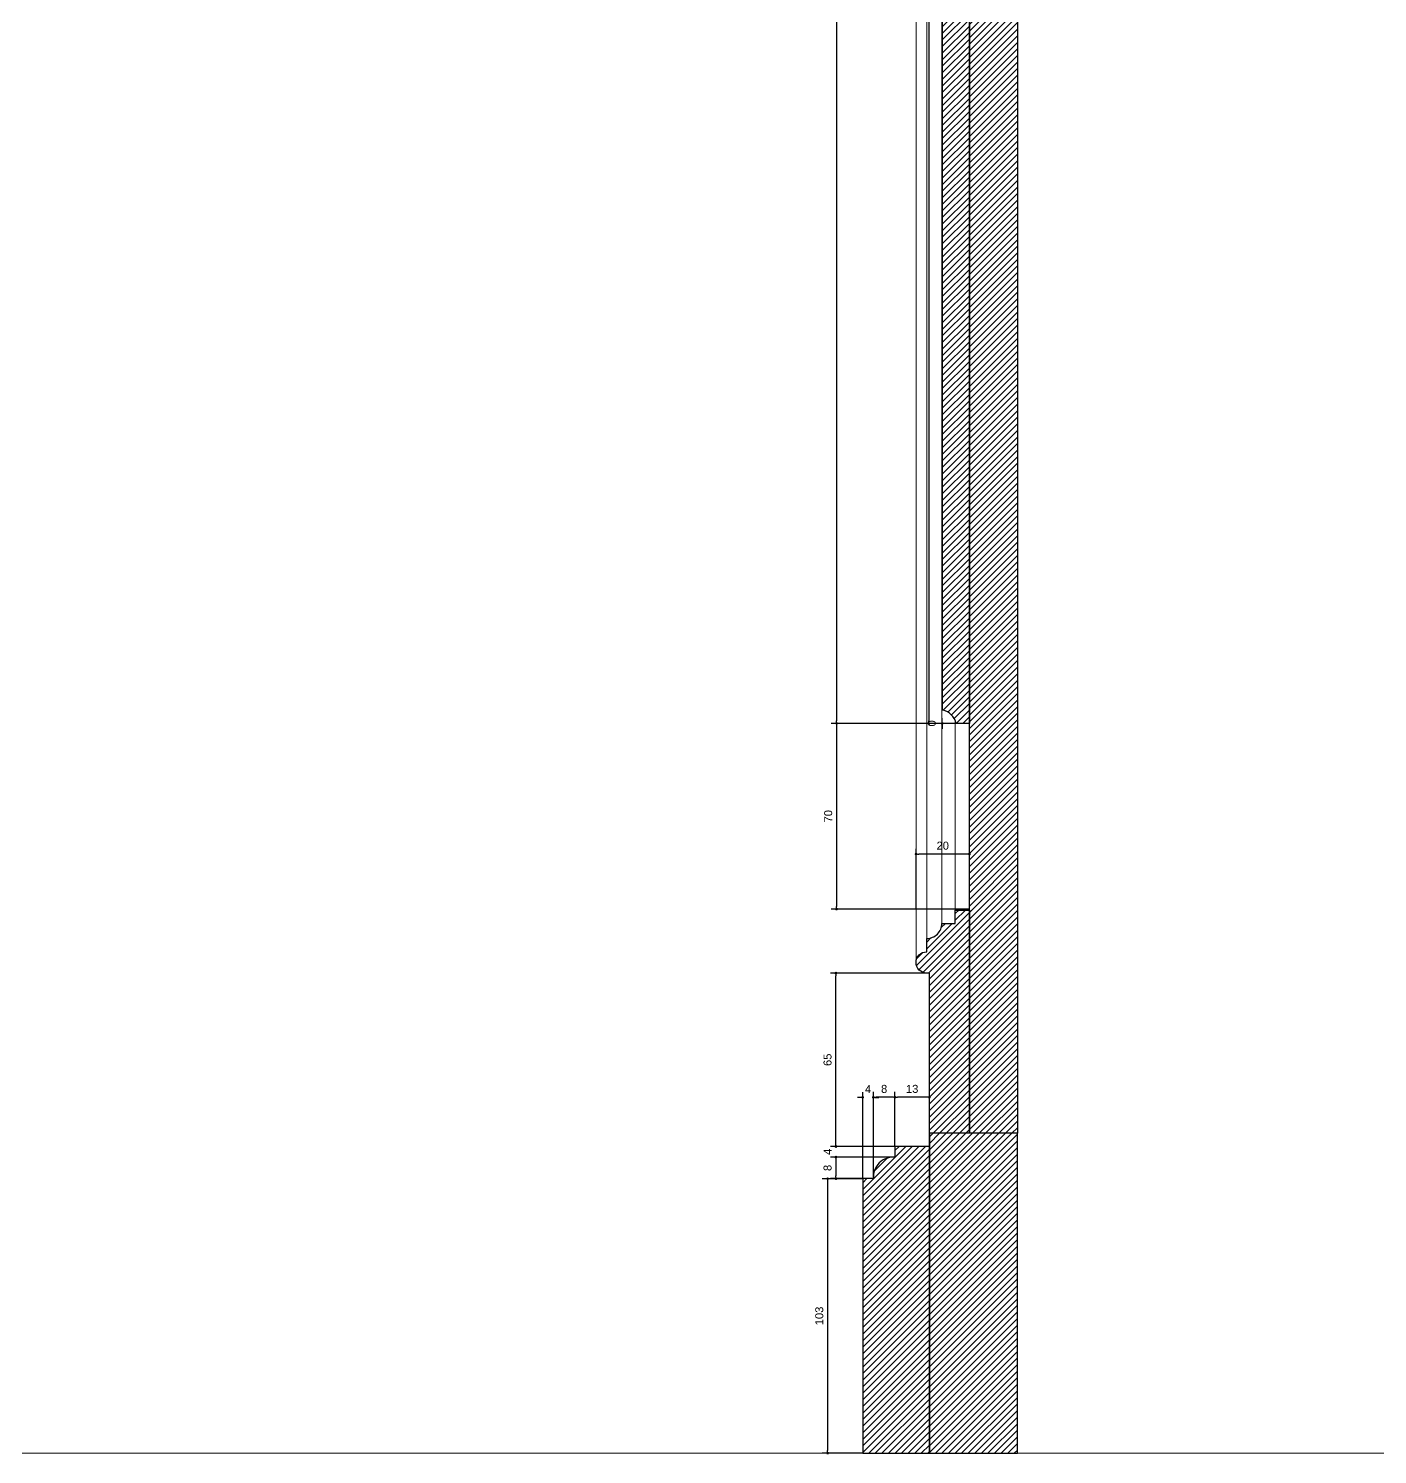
# Model space of a CAD drawing. Header units: inches. Extents: x 274057 to 444617, y 490067 to 635630.
# Drawn here: x 376087 to 376593, y 492094 to 492629 of the extents above; entities that cross this region are included whole.
import ezdxf

# ---------------------------------------------------------------- set-up
doc = ezdxf.new("R2010")
doc.units = ezdxf.units.IN
doc.header["$MEASUREMENT"] = 0
doc.layers.add('CQ SPOT DETAIL DIMENSION', color=9, linetype='Continuous')
doc.layers.add('CQ Wood Section', color=60, linetype='Continuous')
doc.layers.add('Glass', color=4, linetype='Continuous', lineweight=0)
doc.styles.get("Standard").update_dxf_attribs({"font": 'arial.ttf'})
doc.dimstyles.new('CQ 2', dxfattribs={"dimscale": 0.02, "dimtxt": 150, "dimasz": 50, "dimexe": 100, "dimexo": 0, "dimgap": 80, "dimtad": 1, "dimdec": 0, "dimzin": 0, "dimdsep": 46, "dimtxsty": 'Standard', "dimblk": 'DOT', "dimcen": 100, "dimclrd": 1, "dimclre": 1, "dimclrt": 3, "dimadec": 0, "dimazin": 0, "dimtfac": 1, "dimtdec": 0, "dimtofl": 0, "dimtmove": 0, "dimatfit": 3, "dimfxl": 1, "dimtolj": 1, "dimtzin": 0, "dimlwd": -1, "dimarcsym": 0})
pattern_1 = [(225, (38768.419, -24304.4855), (1.233325781, -1.233325781), [])]

# ---------------------------------------------------------------- blocks, each defined once
blk = doc.blocks.new('_Dot')
at = {"color": 0, "linetype": 'ByBlock', "lineweight": -2}
blk.add_line((-0.5, 0), (-1, 0), dxfattribs=at)
at = {"color": 0, "linetype": 'ByBlock', "const_width": 0.5}
blk.add_lwpolyline([(-0.25, 0, 1), (0.25, 0, 1)], format="xyb", close=True, dxfattribs=at)
blk = doc.blocks.new('*D1539')
at = {"layer": 'CQ SPOT DETAIL DIMENSION', "color": 1, "lineweight": -2, "transparency": 16777216}
for p, q in [((376411.58, 492209.8), (376411.58, 492230.24)), ((376424.51, 492209.8), (376424.51, 492230.24))]:
    blk.add_line(p, q, dxfattribs=at)
at = {"layer": 'CQ SPOT DETAIL DIMENSION', "color": 1, "transparency": 16777216}
blk.add_line((376423.51, 492228.24), (376412.58, 492228.24), dxfattribs=at)
at = {"layer": 'Defpoints', "color": 0, "transparency": 16777216}
for p in [(376411.58, 492228.24), (376411.58, 492209.8, 0), (376424.51, 492209.8, 0)]:
    blk.add_point(p, dxfattribs=at)
at = {"layer": 'CQ SPOT DETAIL DIMENSION', "color": 1, "transparency": 16777216, "rotation": 180}
blk.add_blockref('_Dot', (376411.58, 492228.24), dxfattribs=at)
at = {"layer": 'CQ SPOT DETAIL DIMENSION', "color": 1, "transparency": 16777216}
blk.add_blockref('_Dot', (376424.51, 492228.24), dxfattribs=at)
at = {"layer": 'CQ SPOT DETAIL DIMENSION', "color": 3, "transparency": 16777216, "insert": (376418.05, 492231.38), "char_height": 3, "attachment_point": 5}
blk.add_mtext('\\A1;13', dxfattribs=at)
blk = doc.blocks.new('*D1540')
at = {"layer": 'CQ SPOT DETAIL DIMENSION', "color": 1, "lineweight": -2, "transparency": 16777216}
for p, q in [((376403.49, 492203.27), (376403.49, 492230.24)), ((376411.58, 492209.8), (376411.58, 492230.24))]:
    blk.add_line(p, q, dxfattribs=at)
at = {"layer": 'CQ SPOT DETAIL DIMENSION', "color": 1, "transparency": 16777216}
blk.add_line((376410.58, 492228.24), (376404.49, 492228.24), dxfattribs=at)
at = {"layer": 'Defpoints', "color": 0, "transparency": 16777216}
for p in [(376403.49, 492228.24), (376411.58, 492209.8, 0), (376403.49, 492203.27)]:
    blk.add_point(p, dxfattribs=at)
at = {"layer": 'CQ SPOT DETAIL DIMENSION', "color": 1, "transparency": 16777216, "rotation": 180}
blk.add_blockref('_Dot', (376403.49, 492228.24), dxfattribs=at)
at = {"layer": 'CQ SPOT DETAIL DIMENSION', "color": 1, "transparency": 16777216}
blk.add_blockref('_Dot', (376411.58, 492228.24), dxfattribs=at)
at = {"layer": 'CQ SPOT DETAIL DIMENSION', "color": 3, "transparency": 16777216, "insert": (376407.54, 492231.37), "char_height": 3, "attachment_point": 5}
blk.add_mtext('\\A1;8', dxfattribs=at)
blk = doc.blocks.new('*D1525')
at = {"layer": 'CQ SPOT DETAIL DIMENSION', "color": 1, "lineweight": -2, "transparency": 16777216}
for p, q in [((376399.51, 492197.7), (376399.51, 492230.22)), ((376403.49, 492198.24), (376403.49, 492230.22))]:
    blk.add_line(p, q, dxfattribs=at)
at = {"layer": 'CQ SPOT DETAIL DIMENSION', "color": 1, "transparency": 16777216}
for p, q in [((376398.51, 492228.22), (376397.51, 492228.22)), ((376404.49, 492228.22), (376405.49, 492228.22))]:
    blk.add_line(p, q, dxfattribs=at)
at = {"layer": 'Defpoints', "color": 0, "transparency": 16777216}
for p in [(376399.51, 492228.22), (376399.51, 492197.7, 0), (376403.49, 492198.24)]:
    blk.add_point(p, dxfattribs=at)
at = {"layer": 'CQ SPOT DETAIL DIMENSION', "color": 1, "transparency": 16777216}
blk.add_blockref('_Dot', (376399.51, 492228.22), dxfattribs=at)
at = {"layer": 'CQ SPOT DETAIL DIMENSION', "color": 1, "transparency": 16777216, "rotation": 180}
blk.add_blockref('_Dot', (376403.49, 492228.22), dxfattribs=at)
at = {"layer": 'CQ SPOT DETAIL DIMENSION', "color": 3, "transparency": 16777216, "insert": (376401.5, 492231.32), "char_height": 3, "attachment_point": 5}
blk.add_mtext('\\A1;4', dxfattribs=at)
blk = doc.blocks.new('*D1521')
at = {"layer": 'CQ SPOT DETAIL DIMENSION', "color": 1, "lineweight": -2, "transparency": 16777216}
for p, q in [((376411.58, 492209.78), (376387.46, 492209.78)), ((376411.58, 492205.8), (376387.46, 492205.8))]:
    blk.add_line(p, q, dxfattribs=at)
at = {"layer": 'CQ SPOT DETAIL DIMENSION', "color": 1, "transparency": 16777216}
for p, q in [((376389.46, 492210.78), (376389.46, 492211.78)), ((376389.46, 492204.8), (376389.46, 492203.8))]:
    blk.add_line(p, q, dxfattribs=at)
at = {"layer": 'Defpoints', "color": 0, "transparency": 16777216}
for p in [(376411.58, 492209.78), (376389.46, 492205.8), (376411.58, 492205.8, 0)]:
    blk.add_point(p, dxfattribs=at)
at = {"layer": 'CQ SPOT DETAIL DIMENSION', "color": 1, "transparency": 16777216}
for p, rotation in [((376389.46, 492209.78), 270), ((376389.46, 492205.8), 90)]:
    blk.add_blockref('_Dot', p, dxfattribs=dict(at, rotation=rotation))
at = {"layer": 'CQ SPOT DETAIL DIMENSION', "color": 3, "transparency": 16777216, "insert": (376386.36, 492207.79), "char_height": 3, "attachment_point": 5, "rotation": 90}
blk.add_mtext('\\A1;4', dxfattribs=at)
blk = doc.blocks.new('*D1522')
at = {"layer": 'CQ SPOT DETAIL DIMENSION', "color": 1, "lineweight": -2, "transparency": 16777216}
for p, q in [((376411.58, 492205.8), (376387.46, 492205.8)), ((376399.51, 492197.73), (376387.46, 492197.73))]:
    blk.add_line(p, q, dxfattribs=at)
at = {"layer": 'CQ SPOT DETAIL DIMENSION', "color": 1, "transparency": 16777216}
blk.add_line((376389.46, 492204.8), (376389.46, 492198.73), dxfattribs=at)
at = {"layer": 'Defpoints', "color": 0, "transparency": 16777216}
for p in [(376411.58, 492205.8, 0), (376389.46, 492197.73), (376399.51, 492197.73, 0)]:
    blk.add_point(p, dxfattribs=at)
at = {"layer": 'CQ SPOT DETAIL DIMENSION', "color": 1, "transparency": 16777216}
for p, rotation in [((376389.46, 492205.8), 90), ((376389.46, 492197.73), 270)]:
    blk.add_blockref('_Dot', p, dxfattribs=dict(at, rotation=rotation))
at = {"layer": 'CQ SPOT DETAIL DIMENSION', "color": 3, "transparency": 16777216, "insert": (376386.33, 492201.76), "char_height": 3, "attachment_point": 5, "rotation": 90}
blk.add_mtext('\\A1;8', dxfattribs=at)
blk = doc.blocks.new('*D1541')
at = {"layer": 'CQ SPOT DETAIL DIMENSION', "color": 1, "lineweight": -2, "transparency": 16777216}
for p, q in [((376399.51, 492197.7), (376384.36, 492197.7)), ((376399.51, 492094.8), (376384.36, 492094.8))]:
    blk.add_line(p, q, dxfattribs=at)
at = {"layer": 'CQ SPOT DETAIL DIMENSION', "color": 1, "transparency": 16777216}
blk.add_line((376386.36, 492196.7), (376386.36, 492095.8), dxfattribs=at)
at = {"layer": 'Defpoints', "color": 0, "transparency": 16777216}
for p in [(376399.51, 492197.7, 0), (376386.36, 492094.8), (376399.51, 492094.8, 0)]:
    blk.add_point(p, dxfattribs=at)
at = {"layer": 'CQ SPOT DETAIL DIMENSION', "color": 1, "transparency": 16777216}
for p, rotation in [((376386.36, 492197.7), 90), ((376386.36, 492094.8), 270)]:
    blk.add_blockref('_Dot', p, dxfattribs=dict(at, rotation=rotation))
at = {"layer": 'CQ SPOT DETAIL DIMENSION', "color": 3, "transparency": 16777216, "insert": (376383.23, 492146.25), "char_height": 3, "attachment_point": 5, "rotation": 90}
blk.add_mtext('\\A1;103', dxfattribs=at)
blk = doc.blocks.new('*D1523')
at = {"layer": 'CQ SPOT DETAIL DIMENSION', "color": 1, "lineweight": -2, "transparency": 16777216}
for p, q in [((376424.51, 492274.8), (376387.46, 492274.8)), ((376424.51, 492209.8), (376387.46, 492209.8))]:
    blk.add_line(p, q, dxfattribs=at)
at = {"layer": 'CQ SPOT DETAIL DIMENSION', "color": 1, "transparency": 16777216}
blk.add_line((376389.46, 492210.8), (376389.46, 492273.8), dxfattribs=at)
at = {"layer": 'Defpoints', "color": 0, "transparency": 16777216}
for p in [(376389.46, 492274.8), (376424.51, 492274.8, -0.01), (376424.51, 492209.8, 0)]:
    blk.add_point(p, dxfattribs=at)
at = {"layer": 'CQ SPOT DETAIL DIMENSION', "color": 1, "transparency": 16777216}
for p, rotation in [((376389.46, 492274.8), 90), ((376389.46, 492209.8), 270)]:
    blk.add_blockref('_Dot', p, dxfattribs=dict(at, rotation=rotation))
at = {"layer": 'CQ SPOT DETAIL DIMENSION', "color": 3, "transparency": 16777216, "insert": (376386.33, 492242.3), "char_height": 3, "attachment_point": 5, "rotation": 90}
blk.add_mtext('\\A1;65', dxfattribs=at)
blk = doc.blocks.new('*D1542')
at = {"layer": 'CQ SPOT DETAIL DIMENSION', "color": 1, "lineweight": -2, "transparency": 16777216}
for p, q in [((376419.51, 492298.8), (376419.51, 492321.45)), ((376439.51, 492298.46), (376439.51, 492321.45))]:
    blk.add_line(p, q, dxfattribs=at)
at = {"layer": 'CQ SPOT DETAIL DIMENSION', "color": 1, "transparency": 16777216}
blk.add_line((376438.51, 492319.45), (376420.51, 492319.45), dxfattribs=at)
at = {"layer": 'Defpoints', "color": 0, "transparency": 16777216}
for p in [(376419.51, 492319.45), (376419.51, 492298.8), (376439.51, 492298.46, 0)]:
    blk.add_point(p, dxfattribs=at)
at = {"layer": 'CQ SPOT DETAIL DIMENSION', "color": 1, "transparency": 16777216, "rotation": 180}
blk.add_blockref('_Dot', (376419.51, 492319.45), dxfattribs=at)
at = {"layer": 'CQ SPOT DETAIL DIMENSION', "color": 1, "transparency": 16777216}
blk.add_blockref('_Dot', (376439.51, 492319.45), dxfattribs=at)
at = {"layer": 'CQ SPOT DETAIL DIMENSION', "color": 3, "transparency": 16777216, "insert": (376429.51, 492322.58), "char_height": 3, "attachment_point": 5}
blk.add_mtext('\\A1;20', dxfattribs=at)
blk = doc.blocks.new('*D1543')
at = {"layer": 'CQ SPOT DETAIL DIMENSION', "color": 1, "lineweight": -2, "transparency": 16777216}
for p, q in [((376439.51, 492368.46), (376387.71, 492368.46)), ((376439.51, 492298.8), (376387.71, 492298.8))]:
    blk.add_line(p, q, dxfattribs=at)
at = {"layer": 'CQ SPOT DETAIL DIMENSION', "color": 1, "transparency": 16777216}
blk.add_line((376389.71, 492367.46), (376389.71, 492299.8), dxfattribs=at)
at = {"layer": 'Defpoints', "color": 0, "transparency": 16777216}
for p in [(376439.51, 492368.46, 0), (376389.71, 492298.8), (376439.51, 492298.8)]:
    blk.add_point(p, dxfattribs=at)
at = {"layer": 'CQ SPOT DETAIL DIMENSION', "color": 1, "transparency": 16777216}
for p, rotation in [((376389.71, 492368.46), 90), ((376389.71, 492298.8), 270)]:
    blk.add_blockref('_Dot', p, dxfattribs=dict(at, rotation=rotation))
at = {"layer": 'CQ SPOT DETAIL DIMENSION', "color": 3, "transparency": 16777216, "insert": (376386.58, 492333.63), "char_height": 3, "attachment_point": 5, "rotation": 90}
blk.add_mtext('\\A1;70', dxfattribs=at)
blk = doc.blocks.new('*D1524')
at = {"layer": 'CQ SPOT DETAIL DIMENSION', "color": 1, "lineweight": -2, "transparency": 16777216}
for p, q in [((376439.52, 493060.8), (376387.71, 493060.8)), ((376439.52, 492368.46), (376387.71, 492368.46))]:
    blk.add_line(p, q, dxfattribs=at)
at = {"layer": 'CQ SPOT DETAIL DIMENSION', "color": 1, "transparency": 16777216}
blk.add_line((376389.71, 493059.8), (376389.71, 492369.46), dxfattribs=at)
at = {"layer": 'Defpoints', "color": 0, "transparency": 16777216}
for p in [(376439.52, 493060.8, -0.01), (376389.71, 492368.46), (376439.52, 492368.46)]:
    blk.add_point(p, dxfattribs=at)
at = {"layer": 'CQ SPOT DETAIL DIMENSION', "color": 1, "transparency": 16777216}
for p, rotation in [((376389.71, 493060.8), 90), ((376389.71, 492368.46), 270)]:
    blk.add_blockref('_Dot', p, dxfattribs=dict(at, rotation=rotation))
at = {"layer": 'CQ SPOT DETAIL DIMENSION', "color": 3, "transparency": 16777216, "insert": (376386.58, 492714.63), "char_height": 3, "attachment_point": 5, "rotation": 90}
blk.add_mtext('\\A1;692', dxfattribs=at)
blk = doc.blocks.new('*D1553')
at = {"layer": 'CQ SPOT DETAIL DIMENSION', "color": 1, "lineweight": -2, "transparency": 16777216}
for p, q in [((376429.48, 493056.14), (376422.28, 493056.14)), ((376434.51, 492368.46), (376422.28, 492368.46))]:
    blk.add_line(p, q, dxfattribs=at)
at = {"layer": 'CQ SPOT DETAIL DIMENSION', "color": 1, "transparency": 16777216}
blk.add_line((376424.28, 493055.14), (376424.28, 492369.46), dxfattribs=at)
at = {"layer": 'Defpoints', "color": 0, "transparency": 16777216}
for p in [(376429.48, 493056.14), (376424.28, 492368.46), (376434.51, 492368.46, 0)]:
    blk.add_point(p, dxfattribs=at)
at = {"layer": 'CQ SPOT DETAIL DIMENSION', "color": 1, "transparency": 16777216}
for p, rotation in [((376424.28, 493056.14), 90), ((376424.28, 492368.46), 270)]:
    blk.add_blockref('_Dot', p, dxfattribs=dict(at, rotation=rotation))
at = {"layer": 'CQ SPOT DETAIL DIMENSION', "color": 3, "transparency": 16777216, "insert": (376421.15, 492712.3), "char_height": 3, "attachment_point": 5, "rotation": 90}
blk.add_mtext('\\A1;688', dxfattribs=at)
blk = doc.blocks.new('*D1554')
at = {"layer": 'CQ SPOT DETAIL DIMENSION', "color": 1, "transparency": 16777216}
for p, q in [((376429.31, 492369.46), (376429.31, 492370.46)), ((376429.31, 492367.46), (376429.31, 492366.46))]:
    blk.add_line(p, q, dxfattribs=at)
at = {"layer": 'CQ SPOT DETAIL DIMENSION', "color": 1, "lineweight": -2, "transparency": 16777216}
blk.add_line((376434.51, 492368.46), (376427.31, 492368.46), dxfattribs=at)
blk.add_line((376434.51, 492368.46), (376427.31, 492368.46), dxfattribs=at)
at = {"layer": 'Defpoints', "color": 0, "transparency": 16777216}
for p in [(376429.31, 492368.46), (376434.51, 492368.46, 0), (376434.51, 492368.46)]:
    blk.add_point(p, dxfattribs=at)
at = {"layer": 'CQ SPOT DETAIL DIMENSION', "color": 1, "transparency": 16777216}
for rotation in [270, 90]:
    blk.add_blockref('_Dot', (376429.31, 492368.46), dxfattribs=dict(at, rotation=rotation))
at = {"layer": 'CQ SPOT DETAIL DIMENSION', "color": 3, "transparency": 16777216, "insert": (376425.43, 492368.46), "char_height": 3, "attachment_point": 5, "rotation": 90}
blk.add_mtext('\\A1;0', dxfattribs=at)

msp = doc.modelspace()

# ---------------------------------------------------------------- hatches: boundary and pattern name
at = {"layer": 'CQ Wood Section', "lineweight": 0}
h = msp.add_hatch(dxfattribs=at)
h.set_pattern_fill('ANSI31', color=253, scale=13.953488, angle=180)
h.set_pattern_definition(pattern_1)
h.paths.add_polyline_path([(376439.51, 493214.8), (376457.51, 493214.8), (376457.51, 492214.8), (376439.51, 492214.8)])
h = msp.add_hatch(dxfattribs=at)
h.set_pattern_fill('ANSI31', color=253, scale=13.953488, angle=180)
h.set_pattern_definition([(225, (38178.618, -24196.7666), (1.233325781, -1.233325781), [])])
edge = h.paths.add_edge_path()
edge.add_arc((376428.12, 492367.05), 6.55, 12.4152, 78.1445)
edge.add_line((376429.47, 492373.46), (376429.47, 493056.14))
edge.add_arc((376428.12, 493062.55), 6.55, 281.9026, 347.5848)
edge.add_line((376434.52, 493061.14), (376439.52, 493061.14))
edge.add_line((376439.52, 493061.14), (376439.51, 492368.46))
edge.add_line((376439.51, 492368.46), (376434.52, 492368.46))
h = msp.add_hatch(dxfattribs=at)
h.set_pattern_fill('ANSI31', color=253, scale=13.953488, angle=180)
h.set_pattern_definition(pattern_1)
edge = h.paths.add_edge_path()
edge.add_arc((376423.51, 492293.46), 5.66, 270, 360)
edge.add_line((376429.17, 492293.46), (376434.17, 492293.46))
edge.add_line((376434.17, 492293.46), (376434.17, 492298.46))
edge.add_line((376434.17, 492298.46), (376439.51, 492298.46))
edge.add_line((376439.51, 492298.46), (376439.51, 492214.8))
edge.add_line((376439.51, 492214.8), (376424.51, 492214.8))
edge.add_line((376424.51, 492214.8), (376424.51, 492274.8))
edge.add_line((376424.51, 492274.8), (376423.51, 492274.8))
edge.add_arc((376423.51, 492278.8), 4, 90, 270, ccw=False)
edge.add_line((376423.51, 492282.8), (376423.51, 492287.8))
h = msp.add_hatch(dxfattribs=at)
h.set_pattern_fill('ANSI31', color=253, scale=13.953488, angle=180)
h.set_pattern_definition(pattern_1)
h.paths.add_polyline_path([(376457.51, 492214.8), (376424.51, 492214.8), (376424.51, 492094.8), (376457.51, 492094.8)])
h = msp.add_hatch(dxfattribs=at)
h.set_pattern_fill('ANSI31', color=253, scale=13.953488, angle=180)
h.set_pattern_definition([(225, (38768.419, -24309.0953), (1.233325781, -1.233325781), [])])
edge = h.paths.add_edge_path()
edge.add_line((376424.51, 492209.8), (376411.58, 492209.8))
edge.add_line((376411.58, 492209.8), (376411.58, 492205.8))
edge.add_arc((376411.05, 492198.27), 7.55, 85.9136, 184.0864)
edge.add_line((376403.51, 492197.73), (376399.51, 492197.73))
edge.add_line((376399.51, 492197.73), (376399.51, 492094.8))
edge.add_line((376399.51, 492094.8), (376424.51, 492094.8))
edge.add_line((376424.51, 492094.8), (376424.51, 492209.8))

# ---------------------------------------------------------------- linework, layer by layer
at = {"layer": 'CQ Wood Section', "color": 253, "lineweight": 0}
for p, q in [((376419.51, 493150.8, -0.13), (376419.51, 492278.79, -0.13)), ((376423.51, 493141.8, -0.13), (376423.51, 492287.8, -0.13)), ((376429.17, 492293.46, -0.13), (376429.17, 493136.14, -0.13)), ((376434.17, 492369.55, -0.13), (376434.17, 492298.46, -0.13))]:
    msp.add_line(p, q, dxfattribs=at)
at = {"layer": 'CQ Wood Section', "ltscale": 1000, "elevation": -0.13}
for points in [[(376439.51, 493214.8), (376457.51, 493214.8), (376457.51, 492214.8), (376439.51, 492214.8)], [(376457.51, 492214.8), (376424.51, 492214.8), (376424.51, 492094.8), (376457.51, 492094.8)]]:
    msp.add_lwpolyline(points, close=True, dxfattribs=at)
msp.add_lwpolyline([(376439.52, 493061.14), (376439.51, 492368.46)], dxfattribs=at)
for points in [[(376439.51, 492368.46), (376434.51, 492368.46, 0.294706), (376429.47, 492373.46), (376429.47, 493052.17)], [(376424.51, 492209.8), (376411.58, 492209.8), (376411.58, 492205.8, 0.456637), (376403.51, 492197.73), (376399.51, 492197.73), (376399.51, 492094.8), (376424.51, 492094.8), (376424.51, 492209.8)]]:
    msp.add_lwpolyline(points, format="xyb", dxfattribs=at)
msp.add_lwpolyline([(376423.51, 492287.8, 0.414214), (376429.17, 492293.46), (376434.17, 492293.46), (376434.17, 492298.46), (376439.51, 492298.46), (376439.51, 492214.8), (376424.51, 492214.8), (376424.51, 492274.8), (376423.51, 492274.8, -1), (376423.51, 492282.8)], format="xyb", close=True, dxfattribs=at)
at = {"layer": 'Glass', "color": 4}
msp.add_line((374831.77, 492094.8, -0.13), (377684.38, 492094.8, -0.13), dxfattribs=at)

# ---------------------------------------------------------------- dimensions: what is measured, and where the dimension line sits
at = {"layer": 'CQ SPOT DETAIL DIMENSION'}
for base, p1, p2, angle, picture, middle in [((376389.71, 492368.46, -0.13), (376439.52, 493060.8, -0.13), (376439.52, 492368.46, -0.13), 90, '*D1524', (376386.58, 492714.63, -0.13)), ((376389.71, 492298.8, -0.13), (376439.51, 492368.46, -0.13), (376439.51, 492298.8, -0.13), 90, '*D1543', (376386.58, 492333.63, -0.13)), ((376419.51, 492319.45, -0.13), (376439.51, 492298.46, -0.13), (376419.51, 492298.8, -0.13), 180, '*D1542', (376429.51, 492322.58, -0.13)), ((376389.46, 492274.8, -0.13), (376424.51, 492209.8, -0.13), (376424.51, 492274.8, -0.13), 90, '*D1523', (376386.33, 492242.3, -0.13)), ((376411.58, 492228.24, -0.13), (376424.51, 492209.8, -0.13), (376411.58, 492209.8, -0.13), 180, '*D1539', (376418.05, 492231.38, -0.13)), ((376389.46, 492197.73, -0.12), (376411.58, 492205.8, -0.12), (376399.51, 492197.73, -0.13), 90, '*D1522', (376386.33, 492201.76, -0.12)), ((376386.36, 492094.8, -0.13), (376399.51, 492197.7, -0.13), (376399.51, 492094.8, -0.13), 90, '*D1541', (376383.23, 492146.25, -0.13))]:
    dim = msp.add_linear_dim(base=base, p1=p1, p2=p2, angle=angle, dimstyle='CQ 2', dxfattribs=at)
    dim.commit()
    dim.dimension.update_dxf_attribs({"geometry": picture, "text_midpoint": middle})
for base, p1, p2, angle, picture, middle in [((376424.28, 492368.46, -0.13), (376429.48, 493056.14, -0.13), (376434.51, 492368.46, -0.13), 90, '*D1553', (376421.15, 492712.3, -0.13)), ((376403.49, 492228.24, -0.13), (376411.58, 492209.8, -0.13), (376403.49, 492203.27, -0.13), 180, '*D1540', (376407.54, 492231.37, -0.13))]:
    dim = msp.add_linear_dim(base=base, p1=p1, p2=p2, angle=angle, dimstyle='CQ 2', override={"dimtmove": 1}, dxfattribs=at)
    dim.commit()
    dim.dimension.update_dxf_attribs({"geometry": picture, "text_midpoint": middle})
for base, p1, p2, angle, picture, middle in [((376429.31401975, 492368.4553442, -0.12568536), (376434.51296905, 492368.4553442, -0.12568528), (376434.51296905, 492368.4553442, -0.12568536), 90, '*D1554', (376428.55790841, 492368.4553442, -0.12568536)), ((376399.51, 492228.22, -0.13), (376403.49, 492198.24, -0.13), (376399.51, 492197.7, -0.13), 180, '*D1525', (376401.5, 492228.22, -0.13))]:
    dim = msp.add_linear_dim(base=base, p1=p1, p2=p2, angle=angle, dimstyle='CQ 2', override={"dimtmove": 1}, dxfattribs=at)
    dim.commit()
    dim.dimension.update_dxf_attribs({"geometry": picture, "text_midpoint": middle, "dimtype": 160})
dim = msp.add_linear_dim(base=(376389.46, 492205.8, -0.12), p1=(376411.58, 492209.78, -0.12), p2=(376411.58, 492205.8, -0.13), angle=90, dimstyle='CQ 2', dxfattribs=at)
dim.commit()
dim.dimension.update_dxf_attribs({"geometry": '*D1521', "text_midpoint": (376389.46, 492207.79, -0.12), "dimtype": 160})

doc.saveas('drawing.dxf')
